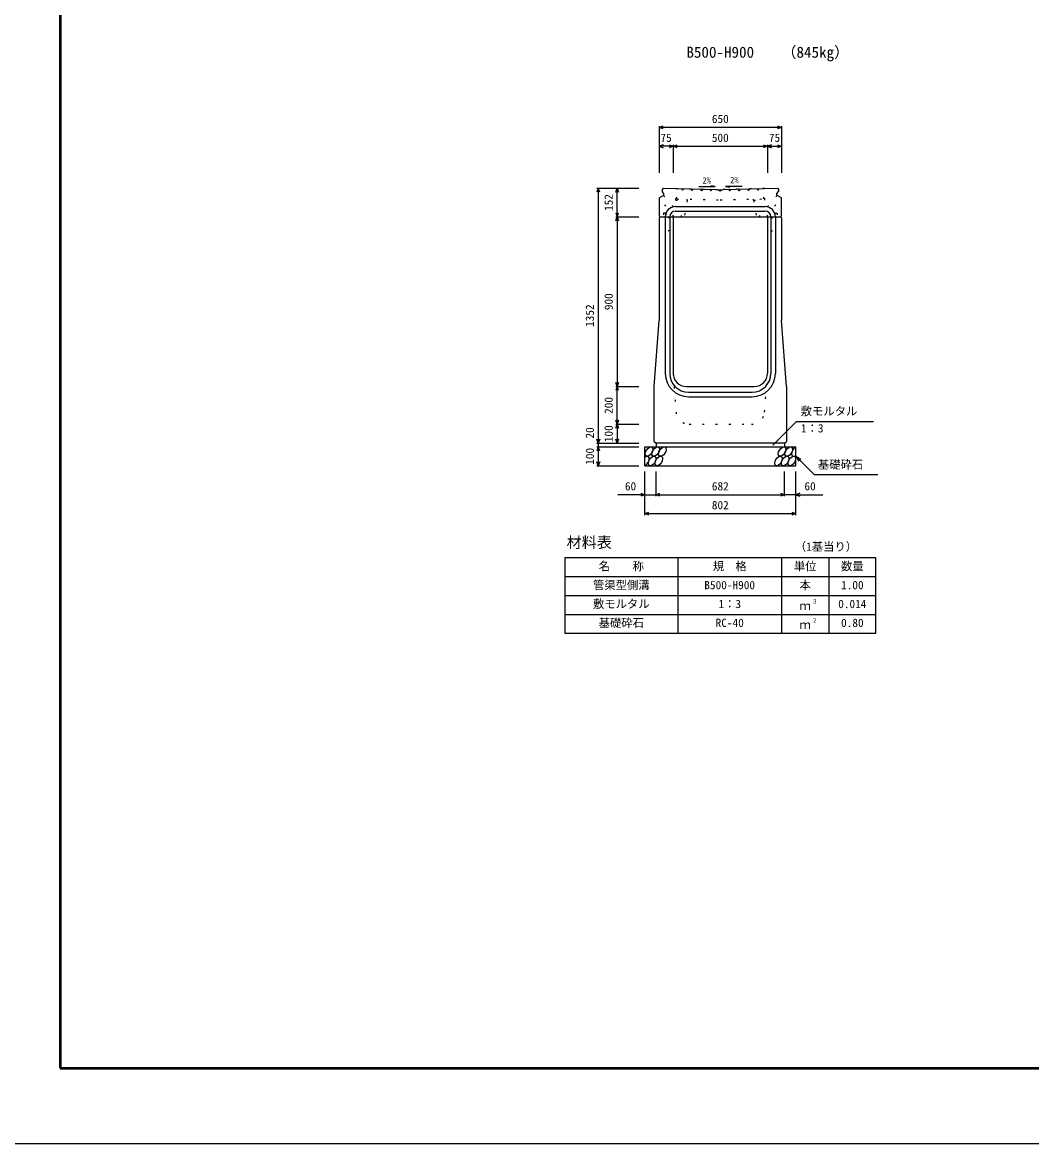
# Model space of a CAD drawing. Units: millimetres, scale not verified. Extents: x -12600 to 12600, y -5940 to 5940.
# Drawn here: x -4000 to 1350, y -5940 to 5 of the extents above; entities that cross this region are included whole.
import ezdxf
from ezdxf.enums import TextEntityAlignment as Align

# ---------------------------------------------------------------- set-up
doc = ezdxf.new("R2010")
doc.units = ezdxf.units.MM
doc.header["$LTSCALE"] = 40
doc.linetypes.add('DOTTED', pattern=[1.75, 0.25, -1.5])
for name, color, linetype, lineweight in [('0-0_DIM', 7, 'Continuous', 25), ('0-1_Defpoints', 5, 'Continuous', 25), ('0-2_HATCH', 6, 'Continuous', 25), ('0-3_HYO', 3, 'Continuous', 25), ('0-4_HYO2', 4, 'Continuous', 25), ('0-5_OUTLINE', 3, 'Continuous', 25), ('0-6_OUTLINE2', 4, 'DOTTED', 25), ('0-7_TXT', 7, 'Continuous', 25), ('0-8_WAKU', 3, 'Continuous', 25)]:
    doc.layers.add(name, color=color, linetype=linetype, lineweight=lineweight)
doc.styles.add('ＭＳ ゴシック', font='')
doc.styles.get('ＭＳ ゴシック').set_extended_font_data('MS Gothic')

msp = doc.modelspace()

# ---------------------------------------------------------------- linework, layer by layer
at = {"layer": '0-0_DIM'}
for p, q in [((-625, -544.04), (-625, -791.54)), ((25, -551.54), (-625, -551.54)), ((25, -544.04), (25, -791.54)), ((-550, -651.54), (-625, -651.54)), ((-550, -644.04), (-550, -791.54)), ((-550, -651.54), (-50, -651.54)), ((-50, -644.04), (-50, -791.54)), ((-50, -651.54), (25, -651.54)), ((-954.5, -873.54), (-732, -873.54)), ((-947, -873.54), (-947, -2225.54)), ((-847, -1025.54), (-847, -873.54)), ((-854.5, -1025.54), (-732, -1025.54)), ((-847, -1025.54), (-847, -1925.54)), ((-854.5, -1925.54), (-732, -1925.54)), ((-847, -2125.54), (-847, -1925.54)), ((-854.5, -2125.54), (-732, -2125.54)), ((-847, -2125.54), (-847, -2225.54)), ((-21.89, -2236.35), (104.34, -2110.11)), ((104.34, -2110.11), (512.24, -2110.11)), ((-954.5, -2225.54), (-732, -2225.54)), ((-954.5, -2245.54), (-732, -2245.54)), ((-947, -2225.54), (-947, -2245.54)), ((-947, -2245.54), (-947, -2345.54)), ((101, -2295.54), (196.76, -2391.29)), ((101, -2295.54), (126.98, -2310.54)), ((101, -2295.54), (116, -2321.52)), ((-954.5, -2345.54), (-732, -2345.54)), ((-701, -2606.9), (-701, -2375.54)), ((-641, -2506.9), (-641, -2375.54)), ((41, -2506.9), (41, -2375.54)), ((101, -2606.9), (101, -2375.54)), ((196.76, -2391.29), (534.31, -2391.29)), ((-701, -2499.4), (-842.79, -2499.4)), ((-701, -2499.4), (-641, -2499.4)), ((-641, -2499.4), (41, -2499.4)), ((101, -2499.4), (41, -2499.4)), ((101, -2499.4), (242.79, -2499.4)), ((-701, -2599.4), (101, -2599.4))]:
    msp.add_line(p, q, dxfattribs=at)
for points in [[(-603.86, -559.23), (-625, -551.54), (-603.86, -543.84)], [(3.86, -543.84), (25, -551.54), (3.86, -559.23)], [(-603.86, -643.84), (-625, -651.54), (-603.86, -659.23)], [(-571.14, -643.84), (-550, -651.54), (-571.14, -659.23)], [(-528.86, -659.23), (-550, -651.54), (-528.86, -643.84)], [(-71.14, -643.84), (-50, -651.54), (-71.14, -659.23)], [(-28.86, -643.84), (-50, -651.54), (-28.86, -659.23)], [(3.86, -643.84), (25, -651.54), (3.86, -659.23)], [(-939.3, -894.68), (-947, -873.54), (-954.7, -894.68)], [(-854.7, -894.68), (-847, -873.54), (-839.3, -894.68)], [(-854.7, -1004.39), (-847, -1025.54), (-839.3, -1004.39)], [(-854.7, -1046.68), (-847, -1025.54), (-839.3, -1046.68)], [(-839.3, -1904.39), (-847, -1925.54), (-854.7, -1904.39)], [(-839.3, -1946.68), (-847, -1925.54), (-854.7, -1946.68)], [(-839.3, -2104.39), (-847, -2125.54), (-854.7, -2104.39)], [(-854.7, -2146.68), (-847, -2125.54), (-839.3, -2146.68)], [(-939.3, -2204.39), (-947, -2225.54), (-954.7, -2204.39)], [(-939.3, -2266.68), (-947, -2245.54), (-954.7, -2266.68)], [(-839.3, -2204.39), (-847, -2225.54), (-854.7, -2204.39)], [(-939.3, -2324.39), (-947, -2345.54), (-954.7, -2324.39)], [(-722.14, -2491.71), (-701, -2499.4), (-722.14, -2507.1)], [(-619.86, -2507.1), (-641, -2499.4), (-619.86, -2491.71)], [(19.86, -2491.71), (41, -2499.4), (19.86, -2507.1)], [(122.14, -2491.71), (101, -2499.4), (122.14, -2507.1)], [(-679.86, -2607.1), (-701, -2599.4), (-679.86, -2591.71)], [(79.86, -2591.71), (101, -2599.4), (79.86, -2607.1)]]:
    msp.add_lwpolyline(points, dxfattribs=at)
at = {"layer": '0-1_Defpoints'}
msp.add_lwpolyline([(-4200, -5940), (12600, -5940), (12600, 5940), (-4200, 5940)], close=True, dxfattribs=at)
at = {"layer": '0-2_HATCH', "linetype": 'DOTTED'}
for p, q in [((-536.62, -936.82), (-535.4, -875.83)), ((-535.4, -875.83), (-300, -880.54)), ((-530.5, -930.94), (-529.4, -875.95)), ((-64.66, -875.59), (-300, -880.54)), ((-63.38, -936.57), (-64.66, -875.59)), ((-123.36, -937.83), (-123.49, -931.84)), ((-123.36, -937.83), (-63.38, -936.57))]:
    msp.add_line(p, q, dxfattribs=at)
for points in [[(-530.5, -930.94), (-299.97, -935.55), (-69.5, -930.7), (-70.66, -875.71)], [(-99.87, -884.81), (-104.2, -880.66), (-100.04, -876.33)], [(-100.04, -876.33), (-95.72, -880.49), (-99.87, -884.81)], [(-536.62, -936.82), (-476.63, -938.02), (-476.51, -932.02)]]:
    msp.add_lwpolyline(points, dxfattribs=at)
for points in [[(-499.96, -876.54), (-495.8, -880.86), (-500.13, -885.02), (-504.29, -880.69)], [(-449.97, -877.54), (-445.81, -881.86), (-450.14, -886.02), (-454.3, -881.69)], [(-399.98, -878.54), (-395.82, -882.86), (-400.15, -887.02), (-404.31, -882.69)], [(-349.99, -879.54), (-345.83, -883.86), (-350.16, -888.02), (-354.32, -883.69)], [(-300, -880.54), (-295.76, -884.78), (-300, -889.02), (-304.24, -884.78)], [(-250.01, -879.49), (-245.68, -883.64), (-249.84, -887.97), (-254.17, -883.81)], [(-199.85, -886.92), (-204.18, -882.76), (-200.02, -878.43), (-195.7, -882.59)], [(-150.03, -877.38), (-145.7, -881.54), (-149.86, -885.87), (-154.19, -881.71)]]:
    msp.add_lwpolyline(points, close=True, dxfattribs=at)
at = {"layer": '0-2_HATCH'}
for centre in [(-678.11, -2270.54), (-642.63, -2270.54), (-607.16, -2270.54), (27.05, -2270.54), (62.52, -2270.54), (-661.23, -2320.54), (-625.75, -2320.54), (8.45, -2320.54), (43.93, -2320.54), (79.41, -2320.54)]:
    msp.add_ellipse(centre, major_axis=(14.54, 23.54), ratio=0.5792, dxfattribs=at)
for centre, start_param, end_param in [((98, -2270.54), 0.6666252, 4.1103269), ((-696.7, -2320.54), 3.7419964, 7.318141)]:
    msp.add_ellipse(centre, major_axis=(14.54, 23.54), ratio=0.5792, start_param=start_param, end_param=end_param, dxfattribs=at)
at = {"layer": '0-3_HYO'}
for p, q in [((-525, -2833.64), (-525, -3233.64)), ((25, -2833.64), (25, -3233.64)), ((275, -2833.64), (275, -3233.64)), ((-1125, -2933.64), (525, -2933.64))]:
    msp.add_line(p, q, dxfattribs=at)
msp.add_lwpolyline([(-1125, -3233.64), (525, -3233.64), (525, -2833.64), (-1125, -2833.64)], close=True, dxfattribs=at)
at = {"layer": '0-4_HYO2'}
for p, q in [((-1125, -3033.64), (525, -3033.64)), ((-1125, -3133.64), (525, -3133.64))]:
    msp.add_line(p, q, dxfattribs=at)
at = {"layer": '0-5_OUTLINE'}
for p, q in [((-603.32, -874.47), (-609, -880.04)), ((-609, -880.04), (-609, -891.04)), ((-600, -901.04), (-609, -891.04)), ((-603.32, -874.47), (-312, -880.3)), ((-312, -880.3), (-309, -883.54)), ((-309, -883.54), (-291, -883.54)), ((-291, -883.54), (-288, -880.28)), ((0, -901.04), (9, -891.04)), ((9, -880.04), (9, -891.04)), ((-625, -924.04), (-600, -911.04)), ((-625, -924.04), (-625, -1019.54)), ((-600, -911.04), (-600, -901.04)), ((0, -911.04), (0, -901.04)), ((25, -924.04), (0, -911.04)), ((25, -1019.54), (25, -924.04)), ((-625, -1019.54), (-619, -1025.54)), ((-625, -1031.54), (-619, -1025.54)), ((-625, -1031.54), (-625, -1575.54)), ((-619, -1025.54), (19, -1025.54)), ((-550, -1025.54), (-550, -1855.54)), ((-50, -1025.54), (-50, -1855.54)), ((19, -1025.54), (25, -1019.54)), ((19, -1025.54), (25, -1031.54)), ((25, -1031.54), (25, -1575.54)), ((-650, -1925.54), (-625, -1575.54)), ((50, -1925.54), (25, -1575.54)), ((-650, -2216.54), (-650, -1925.54)), ((-480, -1925.54), (-120, -1925.54)), ((50, -1925.54), (50, -2216.54)), ((-701, -2245.54), (101, -2245.54)), ((-701, -2345.54), (-701, -2245.54)), ((-650, -2216.54), (-641, -2225.54)), ((41, -2225.54), (-641, -2225.54)), ((-641, -2225.54), (-641, -2245.54)), ((41, -2225.54), (50, -2216.54)), ((41, -2225.54), (41, -2245.54)), ((101, -2345.54), (101, -2245.54)), ((-701, -2345.54), (101, -2345.54))]:
    msp.add_line(p, q, dxfattribs=at)
msp.add_lwpolyline([(-288, -880.28), (3, -874.16), (9, -880.04)], dxfattribs=at)
for centre, start, end in [((-480, -1855.54), 180, 270), ((-120, -1855.54), 270, 0)]:
    msp.add_arc(centre, 70, start, end, dxfattribs=at)
at = {"layer": '0-6_OUTLINE2'}
for p, q in [((-545.77, -1025.54), (-623.37, -923.19)), ((-601.49, -911.81), (-503.12, -1025.54)), ((-476.64, -937.83), (-491.5, -1025.54)), ((-123.36, -937.83), (-108.5, -1025.54)), ((1.49, -911.81), (-96.88, -1025.54)), ((-54.23, -1025.54), (23.37, -923.19)), ((-601, -1005.04), (-589, -1005.04)), ((-601, -1005.04), (-601, -1030.04)), ((-589, -1005.04), (-589, -1030.04)), ((-11, -1005.54), (1, -1005.54)), ((-11, -1005.54), (-11, -1030.54)), ((1, -1005.54), (1, -1030.54)), ((-567, -1030.04), (-623.5, -1030.04)), ((-567, -1030.04), (-567, -1100.04)), ((-33, -1030.54), (24, -1030.54)), ((-567, -1100.04), (-625, -1100.04)), ((-550, -1855.54), (-534.8, -2060.71)), ((-65.2, -2060.71), (-50, -1855.54)), ((-464.99, -2125.54), (-135.01, -2125.54))]:
    msp.add_line(p, q, dxfattribs=at)
at = {"layer": '0-6_OUTLINE2', "linetype": 'Continuous'}
for p, q in [((-538, -971.54), (-62, -971.54)), ((-538, -995.54), (-62, -995.54)), ((-592, -1025.54), (-592, -1855.54)), ((-568, -1025.54), (-568, -1855.54)), ((-32, -1025.54), (-32, -1855.54)), ((-8, -1025.54), (-8, -1855.54)), ((-468, -1955.54), (-132, -1955.54)), ((-468, -1979.54), (-132, -1979.54))]:
    msp.add_line(p, q, dxfattribs=at)
at = {"layer": '0-6_OUTLINE2'}
msp.add_lwpolyline([(-33, -1030.54), (-33, -1100.54), (25, -1100.54)], dxfattribs=at)
at = {"layer": '0-6_OUTLINE2', "linetype": 'Continuous'}
for centre, radius, start, end in [((-538, -1025.54), 54, 90, 180), ((-538, -1025.54), 30, 90, 180), ((-62, -1025.54), 54, 0, 90), ((-62, -1025.54), 30, 0, 90), ((-468, -1855.54), 124, 180, 270), ((-468, -1855.54), 100, 180, 270), ((-132, -1855.54), 100, 270, 0), ((-132, -1855.54), 124, 270, 0)]:
    msp.add_arc(centre, radius, start, end, dxfattribs=at)
at = {"layer": '0-6_OUTLINE2'}
for centre, start, end in [((-464.99, -2055.54), 184.23639, 270), ((-135.01, -2055.54), 270, 355.76361)]:
    msp.add_arc(centre, 70, start, end, dxfattribs=at)
at = {"layer": '0-7_TXT'}
for p, q in [((-414.63, -864.11), (-327.22, -864.96)), ((-327.22, -864.96), (-350.89, -868.9)), ((-327.22, -864.96), (-350.81, -860.56)), ((-272.73, -864.79), (-249.05, -868.73))]:
    msp.add_line(p, q, dxfattribs=at)
msp.add_lwpolyline([(-184.85, -863.93), (-272.73, -864.79), (-249.14, -860.39)], dxfattribs=at)
at = {"layer": '0-8_WAKU', "lineweight": 50}
msp.add_lwpolyline([(-3800, -5540), (12200, -5540), (12200, 5540), (-3800, 5540)], close=True, dxfattribs=at)

# ---------------------------------------------------------------- texts
at = {"layer": '0-0_DIM', "style": 'ＭＳ ゴシック'}
for s, p in [('650', (-345, -541.54)), ('75', (-617.5, -641.54)), ('500', (-345, -641.54)), ('75', (-42.5, -641.54)), ('敷モルタル', (126.38, -2091.38)), ('1：3', (127.38, -2182.07)), ('基礎砕石', (217.32, -2374.12)), ('60', (-806, -2489.4)), ('682', (-345, -2489.4)), ('60', (146, -2489.4)), ('802', (-345, -2589.4))]:
    msp.add_text(s, height=43.99, dxfattribs=at).set_placement(p, align=Align.BOTTOM_LEFT)
for s, p in [('152', (-857, -994.54)), ('900', (-857, -1520.54)), ('1352', (-957, -1609.54)), ('200', (-857, -2070.54)), ('100', (-857, -2220.54)), ('20', (-957, -2201.22)), ('100', (-957, -2340.54))]:
    msp.add_text(s, height=43.99, rotation=90, dxfattribs=at).set_placement(p, align=Align.BOTTOM_LEFT)
at = {"layer": '0-7_TXT', "style": 'ＭＳ ゴシック'}
for s, height, p in [('（845kg）', 58.65, (23.7, -199.56)), ('B500-H900', 58.65, (-480, -199.56)), ('2%', 32.99, (-394.79, -859.01)), ('2%', 32.99, (-247.95, -857.15)), ('材料表', 58.65, (-1115, -2798.64)), ('（1基当り）', 43.99, (95, -2809.64)), ('名\u3000\u3000称', 43.99, (-945, -2913.64)), ('規\u3000格', 43.99, (-340, -2913.64)), ('単位', 43.99, (90, -2913.64)), ('数量', 43.99, (340, -2913.64)), ('管渠型側溝', 43.99, (-975, -3013.64)), ('B500-H900', 43.99, (-385, -3013.64)), ('本', 43.99, (120, -3013.64)), ('1.00', 43.99, (340, -3013.64)), ('敷モルタル', 43.99, (-975, -3113.64)), ('1：3', 43.99, (-310, -3113.64)), ('ｍ', 43.99, (120, -3123.64)), ('３', 21.99, (185.54, -3083.27)), ('0.014', 43.99, (325, -3113.64)), ('基礎砕石', 43.99, (-945, -3213.64)), ('RC-40', 43.99, (-325, -3213.64)), ('ｍ', 43.99, (120, -3223.64)), ('２', 21.99, (185.54, -3183.27)), ('0.80', 43.99, (340, -3213.64))]:
    msp.add_text(s, height=height, dxfattribs=at).set_placement(p, align=Align.BOTTOM_LEFT)

doc.saveas('drawing.dxf')
